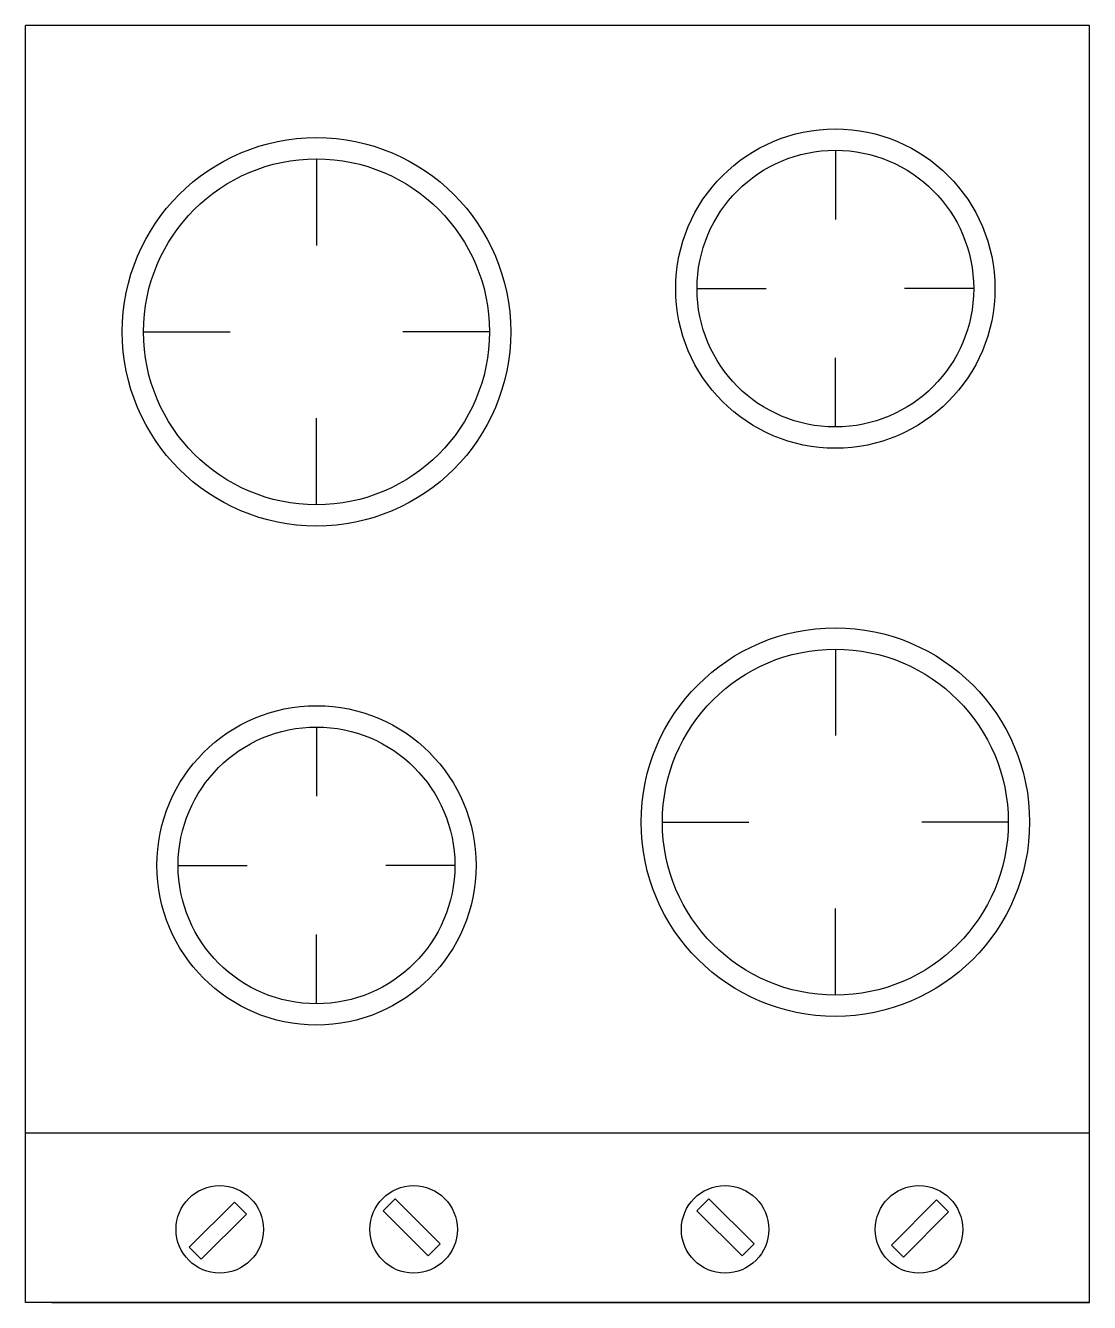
# Model space of a CAD drawing. Header units: millimetres. Extents: x 7427 to 7927, y 17062 to 17662.
import ezdxf

# ---------------------------------------------------------------- set-up
doc = ezdxf.new("R2010")
doc.units = ezdxf.units.MM

msp = doc.modelspace()

# ---------------------------------------------------------------- linework, layer by layer
at = {"linetype": 'ByBlock'}
for p, q in [((7427.42, 17062.23), (7427.42, 17662.23)), ((7427.42, 17062.23), (7427.42, 17662.23)), ((7927.42, 17662.23), (7427.42, 17662.23)), ((7927.42, 17062.23), (7927.42, 17662.23)), ((7564.16, 17599.59), (7564.16, 17558.95)), ((7808, 17603.66), (7808, 17571.15)), ((7742.98, 17538.63), (7775.49, 17538.63)), ((7873.02, 17538.63), (7840.51, 17538.63)), ((7482.88, 17518.31), (7523.52, 17518.31)), ((7645.44, 17518.31), (7604.8, 17518.31)), ((7808, 17473.61), (7808, 17506.12)), ((7564.16, 17437.03), (7564.16, 17477.67)), ((7808, 17369.21), (7808, 17328.57)), ((7564.16, 17332.64), (7564.16, 17300.13)), ((7726.72, 17287.93), (7767.36, 17287.93)), ((7889.28, 17287.93), (7848.64, 17287.93)), ((7499.14, 17267.61), (7531.65, 17267.61)), ((7629.18, 17267.61), (7596.67, 17267.61)), ((7808, 17206.65), (7808, 17247.29)), ((7564.16, 17202.59), (7564.16, 17235.1)), ((7427.42, 17141.87), (7927.42, 17141.87)), ((7927.42, 17062.23), (7427.42, 17062.23)), ((7927.42, 17062.23), (7427.42, 17062.23)), ((7439.74, 17062.23), (7927.42, 17062.23))]:
    msp.add_line(p, q, dxfattribs=at)
for p, q in [((7504.36, 17088.21), (7525.57, 17109.43)), ((7525.57, 17109.43), (7531.23, 17103.77)), ((7595.44, 17105.33), (7601.1, 17110.99)), ((7601.1, 17110.99), (7622.31, 17089.78)), ((7742.94, 17105.33), (7748.6, 17110.99)), ((7748.6, 17110.99), (7769.81, 17089.78)), ((7834.36, 17089.21), (7855.57, 17110.43)), ((7855.57, 17110.43), (7861.23, 17104.77)), ((7531.23, 17103.77), (7510.01, 17082.56)), ((7616.66, 17084.12), (7595.44, 17105.33)), ((7764.16, 17084.12), (7742.94, 17105.33)), ((7861.23, 17104.77), (7840.01, 17083.56)), ((7510.01, 17082.56), (7504.36, 17088.21)), ((7622.31, 17089.78), (7616.66, 17084.12)), ((7769.81, 17089.78), (7764.16, 17084.12)), ((7840.01, 17083.56), (7834.36, 17089.21))]:
    msp.add_line(p, q)
for centre, radius in [((7808, 17538.63), 75.02), ((7564.16, 17518.31), 91.28), ((7564.16, 17518.31), 81.28), ((7808, 17538.63), 65.02), ((7808, 17287.93), 91.28), ((7808, 17287.93), 81.28), ((7564.16, 17267.61), 75.02), ((7564.16, 17267.61), 65.02)]:
    msp.add_circle(centre, radius, dxfattribs=at)
for centre in [(7518.69, 17096.57), (7609.8, 17096.57), (7756.19, 17096.57), (7847.3, 17096.57)]:
    msp.add_circle(centre, 20.55)

doc.saveas('drawing.dxf')
